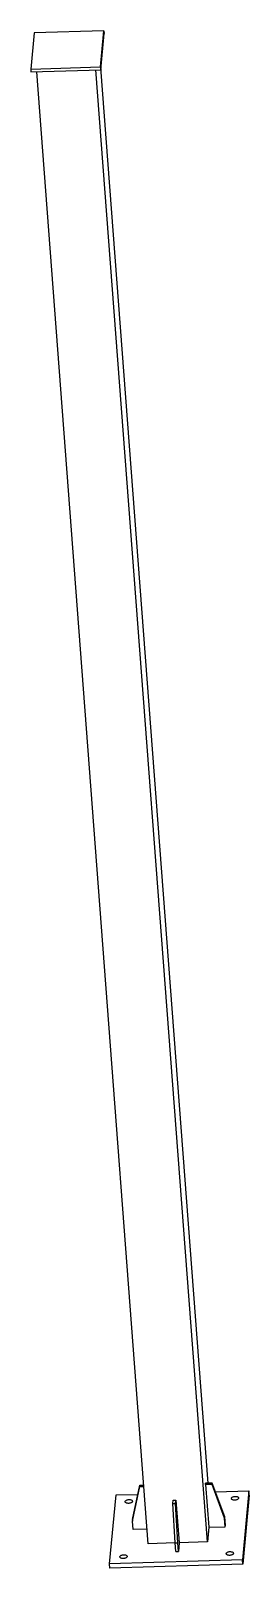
# Model space of a CAD drawing. Header units: millimetres. Extents: x -110 to 546, y -4552 to 66.
import ezdxf

# ---------------------------------------------------------------- set-up
doc = ezdxf.new("R2010")
doc.units = ezdxf.units.MM

msp = doc.modelspace()

# ---------------------------------------------------------------- linework, layer by layer
at = {"color": 7, "linetype": 'Continuous', "lineweight": 25}
for p, q in [((-100.2, 59.8), (-110.4, -49)), ((109.1, 66.1), (-100.2, 59.8)), ((98.9, -42.7), (109.1, 66.1)), ((99.5, -51.2), (109.8, 57.6)), ((109.1, 66.1), (109.8, 57.6)), ((-110.4, -49), (98.9, -42.7)), ((98.9, -42.7), (99.5, -51.2)), ((422.1, -4296), (100.1, -45.3)), ((-110.4, -49), (-109.8, -57.6)), ((-109.8, -57.6), (99.5, -51.2)), ((242.6, -4478), (-92.3, -57)), ((419.8, -4472.6), (84.9, -51.7)), ((126.4, -4538.9), (146, -4331.6)), ((146, -4331.6), (211.6, -4329.7)), ((194.9, -4409.8), (217.1, -4306.4)), ((195.3, -4405.7), (217.5, -4302.2)), ((217.5, -4302.2), (217.1, -4306.4)), ((217.1, -4306.4), (229.5, -4306)), ((217.5, -4302.2), (229.2, -4301.9)), ((414.2, -4300.4), (414.6, -4296.3)), ((434.2, -4299.8), (414.2, -4300.4)), ((414.2, -4300.4), (423.9, -4428.6)), ((434.6, -4295.7), (414.6, -4296.3)), ((434.2, -4299.8), (434.6, -4295.7)), ((471.8, -4401.5), (434.2, -4299.8)), ((472.2, -4397.3), (434.6, -4295.7)), ((444.5, -4322.6), (544.6, -4319.6)), ((544.6, -4319.6), (525.1, -4526.8)), ((545.6, -4332.4), (526.1, -4539.7)), ((545.6, -4332.4), (544.6, -4319.6)), ((316.5, -4357.6), (317.5, -4347.2)), ((316.5, -4357.6), (324.5, -4357.3)), ((322.8, -4475.7), (316.5, -4357.6)), ((317.5, -4347.2), (325.5, -4347)), ((324.5, -4357.3), (325.5, -4347)), ((330.8, -4475.4), (324.5, -4357.3)), ((325.5, -4347), (335.2, -4475.2)), ((195.3, -4405.7), (194.9, -4409.8)), ((196.9, -4435.5), (194.9, -4409.8)), ((423.9, -4428.6), (419.8, -4472.6)), ((423.9, -4428.6), (473.8, -4427.1)), ((471.8, -4401.5), (472.2, -4397.3)), ((473.8, -4427.1), (471.8, -4401.5)), ((474.2, -4423), (472.2, -4397.3)), ((473.8, -4427.1), (474.2, -4423)), ((239.3, -4434.2), (196.9, -4435.5)), ((322.8, -4475.5), (242.6, -4478)), ((322.8, -4475.7), (330.8, -4475.4)), ((324.7, -4501.3), (322.8, -4475.7)), ((332.7, -4501.1), (330.8, -4475.4)), ((335.2, -4475.2), (332.7, -4501.1)), ((419.8, -4472.6), (335.2, -4475.2)), ((324.7, -4501.3), (332.7, -4501.1)), ((525.1, -4526.8), (126.4, -4538.9)), ((127.4, -4551.7), (126.4, -4538.9)), ((526.1, -4539.7), (127.4, -4551.7)), ((526.1, -4539.7), (525.1, -4526.8))]:
    msp.add_line(p, q, dxfattribs=at)
at = {"color": 7, "linetype": 'Continuous', "lineweight": 25, "flags": 128}
for points in [[(503.4, -4335.8), (505.3, -4335.9), (507.2, -4336.1), (508.9, -4336.5), (510.4, -4337), (511.7, -4337.7), (512.7, -4338.5), (513.4, -4339.4), (513.8, -4340.4), (513.8, -4341.4), (513.4, -4342.5), (512.7, -4343.5), (511.7, -4344.4), (510.4, -4345.2), (508.8, -4345.9), (507.1, -4346.5), (505.2, -4346.9), (503.3, -4347.2), (501.3, -4347.2), (499.4, -4347.1), (497.6, -4346.8), (495.9, -4346.3), (494.5, -4345.7), (493.4, -4344.9), (492.5, -4344.1), (492, -4343.1), (491.8, -4342.1), (492, -4341.1), (492.6, -4340.1), (493.4, -4339.1), (494.6, -4338.2), (496, -4337.5), (497.7, -4336.8), (499.5, -4336.3), (501.4, -4336), (503.4, -4335.8)], [(184.4, -4345.5), (186.4, -4345.5), (188.2, -4345.7), (190, -4346.1), (191.5, -4346.7), (192.8, -4347.4), (193.8, -4348.2), (194.5, -4349.1), (194.8, -4350.1), (194.8, -4351.1), (194.4, -4352.1), (193.7, -4353.1), (192.7, -4354), (191.4, -4354.9), (189.9, -4355.6), (188.1, -4356.2), (186.3, -4356.6), (184.3, -4356.8), (182.4, -4356.9), (180.4, -4356.7), (178.6, -4356.4), (177, -4356), (175.6, -4355.3), (174.4, -4354.6), (173.6, -4353.7), (173.1, -4352.8), (172.9, -4351.7), (173.1, -4350.7), (173.6, -4349.7), (174.5, -4348.8), (175.6, -4347.9), (177.1, -4347.1), (178.7, -4346.4), (180.5, -4345.9), (182.4, -4345.6), (184.4, -4345.5)], [(168.8, -4511.3), (170.7, -4511.3), (172.6, -4511.5), (174.3, -4511.9), (175.9, -4512.4), (177.1, -4513.1), (178.1, -4514), (178.8, -4514.9), (179.2, -4515.9), (179.2, -4516.9), (178.8, -4517.9), (178.1, -4518.9), (177.1, -4519.8), (175.8, -4520.6), (174.2, -4521.4), (172.5, -4521.9), (170.6, -4522.4), (168.7, -4522.6), (166.7, -4522.7), (164.8, -4522.5), (163, -4522.2), (161.4, -4521.8), (159.9, -4521.1), (158.8, -4520.4), (157.9, -4519.5), (157.4, -4518.5), (157.3, -4517.5), (157.4, -4516.5), (158, -4515.5), (158.8, -4514.5), (160, -4513.7), (161.4, -4512.9), (163.1, -4512.2), (164.9, -4511.7), (166.8, -4511.4), (168.8, -4511.3)], [(487.7, -4501.6), (489.7, -4501.6), (491.5, -4501.9), (493.3, -4502.2), (494.8, -4502.8), (496.1, -4503.5), (497.1, -4504.3), (497.8, -4505.2), (498.1, -4506.2), (498.1, -4507.2), (497.7, -4508.3), (497, -4509.2), (496, -4510.2), (494.7, -4511), (493.2, -4511.7), (491.4, -4512.3), (489.6, -4512.7), (487.6, -4513), (485.7, -4513), (483.7, -4512.9), (481.9, -4512.6), (480.3, -4512.1), (478.9, -4511.5), (477.7, -4510.7), (476.9, -4509.9), (476.4, -4508.9), (476.2, -4507.9), (476.4, -4506.9), (476.9, -4505.9), (477.8, -4504.9), (478.9, -4504), (480.4, -4503.2), (482, -4502.6), (483.8, -4502.1), (485.7, -4501.8), (487.7, -4501.6)]]:
    msp.add_lwpolyline(points, dxfattribs=at)

doc.saveas('drawing.dxf')
